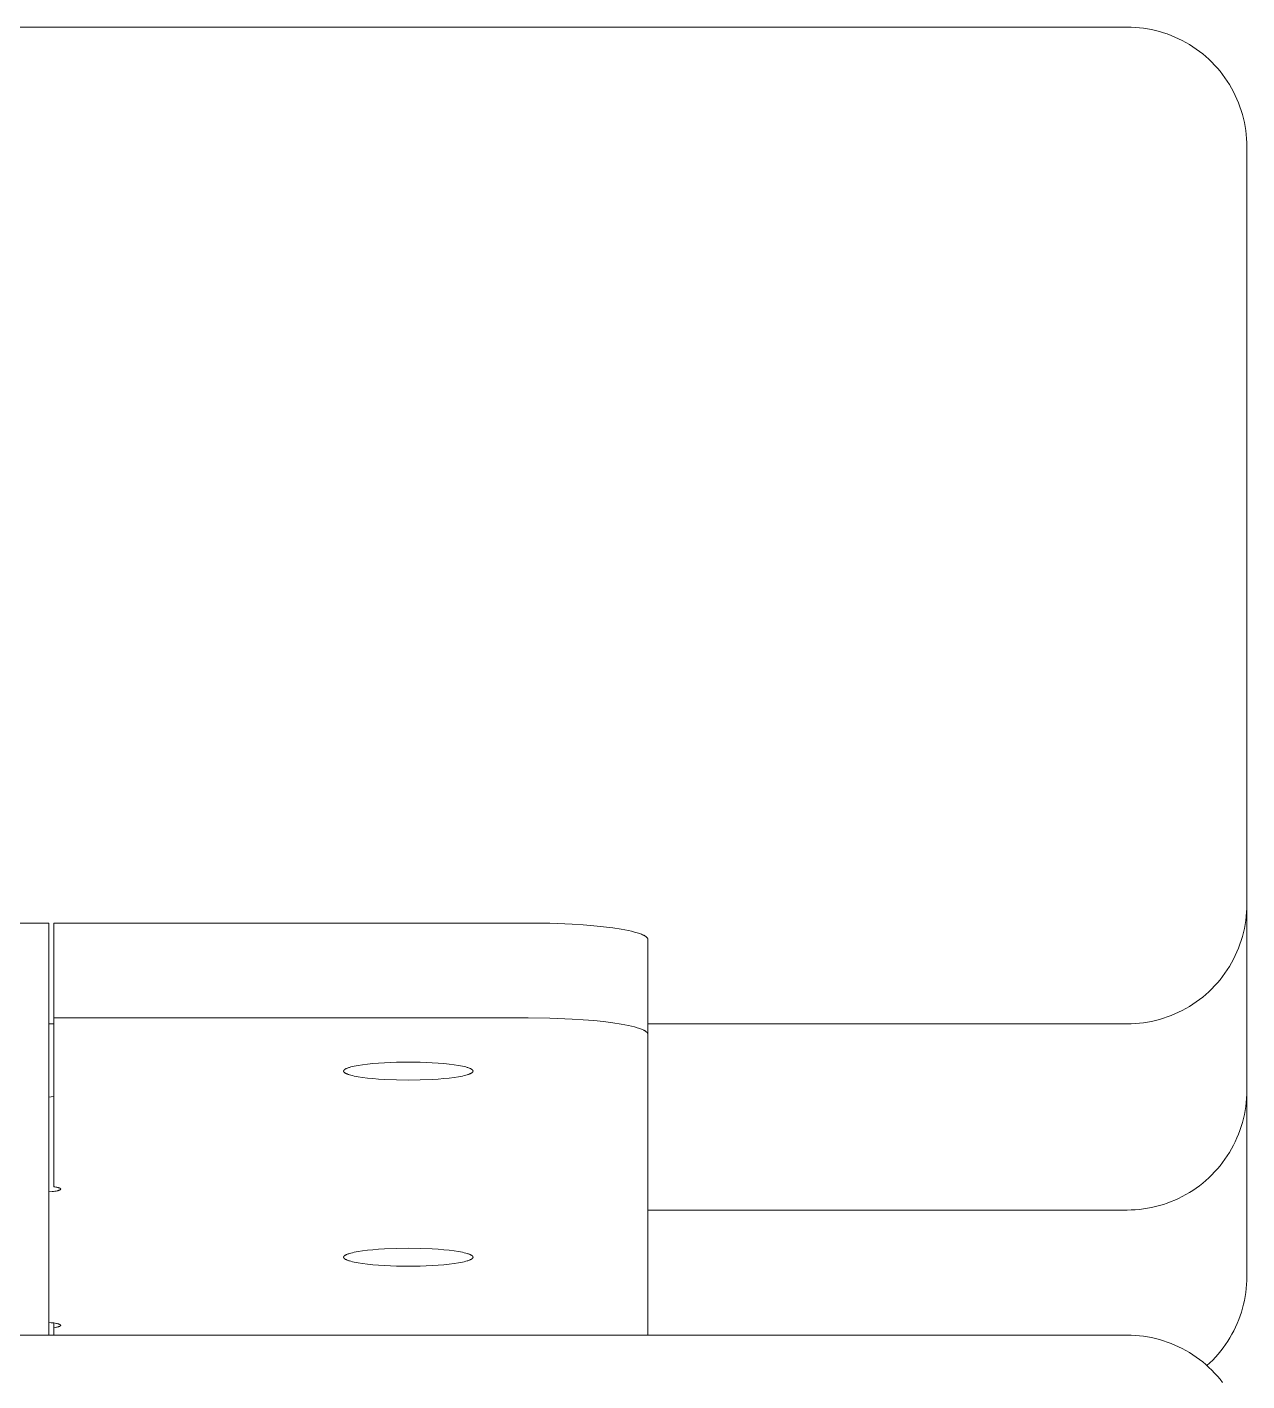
# Model space of a CAD drawing. Header units: millimetres. Extents: x -80 to 4518, y -398 to 2524.
# Drawn here: x 608.4 to 659.4, y 2424.9 to 2481.4 of the extents above; entities that cross this region are included whole.
import ezdxf

# ---------------------------------------------------------------- set-up
doc = ezdxf.new("R2010")
doc.units = ezdxf.units.MM
doc.layers.add('ZANO_R', color=7, linetype='Continuous', lineweight=0)

msp = doc.modelspace()

# ---------------------------------------------------------------- linework, layer by layer
at = {"layer": 'ZANO_R'}
for p, q in [((360.452, 2481.401), (654.361, 2481.401)), ((654.361, 2481.401), (654.532, 2481.399)), ((654.532, 2481.399), (654.702, 2481.39)), ((654.702, 2481.39), (654.872, 2481.375)), ((654.872, 2481.375), (655.042, 2481.355)), ((655.042, 2481.355), (655.211, 2481.329)), ((655.211, 2481.329), (655.378, 2481.297)), ((655.378, 2481.297), (655.545, 2481.259)), ((655.545, 2481.259), (655.71, 2481.216)), ((655.71, 2481.216), (655.874, 2481.167)), ((655.874, 2481.167), (656.035, 2481.113)), ((656.035, 2481.113), (656.195, 2481.053)), ((656.195, 2481.053), (656.353, 2480.987)), ((656.353, 2480.987), (656.508, 2480.917)), ((656.508, 2480.917), (656.661, 2480.841)), ((656.661, 2480.841), (656.812, 2480.76)), ((656.812, 2480.76), (656.959, 2480.674)), ((656.959, 2480.674), (657.103, 2480.582)), ((657.103, 2480.582), (657.244, 2480.486)), ((657.244, 2480.486), (657.382, 2480.385)), ((657.382, 2480.385), (657.516, 2480.28)), ((657.516, 2480.28), (657.647, 2480.17)), ((657.647, 2480.17), (657.774, 2480.056)), ((657.774, 2480.056), (657.897, 2479.937)), ((657.897, 2479.937), (658.015, 2479.814)), ((658.015, 2479.814), (658.13, 2479.687)), ((658.13, 2479.687), (658.24, 2479.557)), ((658.24, 2479.557), (658.345, 2479.423)), ((658.345, 2479.423), (658.446, 2479.285)), ((658.446, 2479.285), (658.542, 2479.144)), ((658.542, 2479.144), (658.633, 2478.999)), ((658.633, 2478.999), (658.719, 2478.852)), ((658.719, 2478.852), (658.8, 2478.702)), ((658.8, 2478.702), (658.876, 2478.549)), ((658.876, 2478.549), (658.947, 2478.393)), ((658.947, 2478.393), (659.012, 2478.236)), ((659.012, 2478.236), (659.072, 2478.076)), ((659.072, 2478.076), (659.127, 2477.914)), ((659.127, 2477.914), (659.176, 2477.75)), ((659.176, 2477.75), (659.219, 2477.585)), ((659.219, 2477.585), (659.256, 2477.419)), ((659.256, 2477.419), (659.288, 2477.251)), ((659.288, 2477.251), (659.314, 2477.082)), ((659.314, 2477.082), (659.335, 2476.913)), ((659.335, 2476.913), (659.349, 2476.743)), ((659.349, 2476.743), (659.358, 2476.572)), ((659.358, 2476.572), (659.361, 2476.401)), ((659.361, 2476.401), (659.361, 2448.672)), ((659.361, 2448.672), (659.361, 2444.788)), ((659.349, 2444.446), (659.335, 2444.276)), ((659.358, 2444.617), (659.349, 2444.446)), ((659.361, 2444.788), (659.358, 2444.617)), ((659.361, 2444.669), (659.361, 2440.903)), ((599.361, 2443.998), (609.361, 2443.998)), ((609.361, 2443.998), (609.361, 2431.124)), ((629.361, 2443.998), (609.561, 2443.998)), ((609.561, 2440.037), (609.561, 2443.998)), ((630.271, 2443.986), (629.361, 2443.998)), ((631.201, 2443.949), (630.271, 2443.986)), ((631.657, 2443.921), (631.201, 2443.949)), ((632.097, 2443.885), (631.657, 2443.921)), ((632.512, 2443.843), (632.097, 2443.885)), ((659.288, 2443.938), (659.256, 2443.77)), ((659.314, 2444.107), (659.288, 2443.938)), ((659.335, 2444.276), (659.314, 2444.107)), ((632.897, 2443.795), (632.512, 2443.843)), ((633.243, 2443.742), (632.897, 2443.795)), ((633.4, 2443.713), (633.243, 2443.742)), ((633.546, 2443.684), (633.4, 2443.713)), ((633.68, 2443.654), (633.546, 2443.684)), ((633.802, 2443.623), (633.68, 2443.654)), ((633.912, 2443.592), (633.802, 2443.623)), ((633.963, 2443.576), (633.912, 2443.592)), ((634.01, 2443.56), (633.963, 2443.576)), ((634.054, 2443.544), (634.01, 2443.56)), ((634.095, 2443.528), (634.054, 2443.544)), ((634.133, 2443.511), (634.095, 2443.528)), ((634.168, 2443.495), (634.133, 2443.511)), ((634.184, 2443.487), (634.168, 2443.495)), ((634.2, 2443.479), (634.184, 2443.487)), ((634.215, 2443.471), (634.2, 2443.479)), ((634.229, 2443.463), (634.215, 2443.471)), ((634.242, 2443.455), (634.229, 2443.463)), ((634.255, 2443.447), (634.242, 2443.455)), ((634.266, 2443.439), (634.255, 2443.447)), ((634.278, 2443.431), (634.266, 2443.439)), ((634.288, 2443.423), (634.278, 2443.431)), ((634.293, 2443.419), (634.288, 2443.423)), ((634.298, 2443.414), (634.293, 2443.419)), ((634.302, 2443.41), (634.298, 2443.414)), ((634.307, 2443.406), (634.302, 2443.41)), ((634.311, 2443.402), (634.307, 2443.406)), ((634.315, 2443.398), (634.311, 2443.402)), ((634.319, 2443.394), (634.315, 2443.398)), ((634.322, 2443.39), (634.319, 2443.394)), ((634.326, 2443.387), (634.322, 2443.39)), ((634.329, 2443.383), (634.326, 2443.387)), ((634.332, 2443.379), (634.329, 2443.383)), ((634.335, 2443.375), (634.332, 2443.379)), ((634.338, 2443.371), (634.335, 2443.375)), ((634.341, 2443.367), (634.338, 2443.371)), ((634.343, 2443.363), (634.341, 2443.367)), ((634.346, 2443.359), (634.343, 2443.363)), ((634.348, 2443.355), (634.346, 2443.359)), ((634.35, 2443.351), (634.348, 2443.355)), ((634.352, 2443.347), (634.35, 2443.351)), ((634.353, 2443.343), (634.352, 2443.347)), ((634.355, 2443.339), (634.353, 2443.343)), ((634.356, 2443.335), (634.355, 2443.339)), ((634.357, 2443.331), (634.356, 2443.335)), ((634.358, 2443.327), (634.357, 2443.331)), ((634.359, 2443.324), (634.358, 2443.327)), ((634.36, 2443.32), (634.359, 2443.324)), ((634.36, 2443.316), (634.36, 2443.32)), ((634.361, 2443.312), (634.36, 2443.316)), ((634.361, 2443.308), (634.361, 2443.312)), ((634.361, 2443.304), (634.361, 2443.308)), ((634.361, 2439.358), (634.361, 2443.304)), ((659.176, 2443.439), (659.127, 2443.275)), ((659.219, 2443.604), (659.176, 2443.439)), ((659.256, 2443.77), (659.219, 2443.604)), ((658.947, 2442.796), (658.876, 2442.64)), ((659.012, 2442.953), (658.947, 2442.796)), ((659.072, 2443.113), (659.012, 2442.953)), ((659.127, 2443.275), (659.072, 2443.113)), ((658.633, 2442.19), (658.542, 2442.045)), ((658.719, 2442.337), (658.633, 2442.19)), ((658.8, 2442.487), (658.719, 2442.337)), ((658.876, 2442.64), (658.8, 2442.487)), ((658.24, 2441.632), (658.13, 2441.502)), ((658.345, 2441.766), (658.24, 2441.632)), ((658.446, 2441.904), (658.345, 2441.766)), ((658.542, 2442.045), (658.446, 2441.904)), ((657.774, 2441.133), (657.647, 2441.019)), ((657.897, 2441.252), (657.774, 2441.133)), ((658.015, 2441.375), (657.897, 2441.252)), ((658.13, 2441.502), (658.015, 2441.375)), ((656.959, 2440.516), (656.812, 2440.429)), ((657.103, 2440.607), (656.959, 2440.516)), ((657.244, 2440.703), (657.103, 2440.607)), ((657.382, 2440.804), (657.244, 2440.703)), ((657.516, 2440.909), (657.382, 2440.804)), ((657.647, 2441.019), (657.516, 2440.909)), ((659.361, 2440.903), (659.361, 2437.018)), ((629.361, 2440.037), (609.561, 2440.037)), ((609.561, 2440.037), (609.561, 2432.991)), ((630.271, 2440.025), (629.361, 2440.037)), ((631.201, 2439.988), (630.271, 2440.025)), ((631.657, 2439.959), (631.201, 2439.988)), ((632.097, 2439.924), (631.657, 2439.959)), ((632.512, 2439.882), (632.097, 2439.924)), ((655.545, 2439.93), (655.378, 2439.892)), ((655.71, 2439.973), (655.545, 2439.93)), ((655.874, 2440.022), (655.71, 2439.973)), ((656.035, 2440.076), (655.874, 2440.022)), ((656.195, 2440.136), (656.035, 2440.076)), ((656.353, 2440.202), (656.195, 2440.136)), ((656.508, 2440.272), (656.353, 2440.202)), ((656.661, 2440.348), (656.508, 2440.272)), ((656.812, 2440.429), (656.661, 2440.348)), ((609.561, 2439.788), (609.361, 2439.788)), ((632.897, 2439.834), (632.512, 2439.882)), ((633.243, 2439.78), (632.897, 2439.834)), ((633.4, 2439.752), (633.243, 2439.78)), ((633.546, 2439.723), (633.4, 2439.752)), ((633.68, 2439.692), (633.546, 2439.723)), ((633.802, 2439.662), (633.68, 2439.692)), ((633.912, 2439.63), (633.802, 2439.662)), ((633.963, 2439.614), (633.912, 2439.63)), ((634.01, 2439.598), (633.963, 2439.614)), ((634.054, 2439.582), (634.01, 2439.598)), ((634.095, 2439.566), (634.054, 2439.582)), ((634.133, 2439.55), (634.095, 2439.566)), ((634.168, 2439.534), (634.133, 2439.55)), ((634.184, 2439.526), (634.168, 2439.534)), ((634.2, 2439.518), (634.184, 2439.526)), ((634.215, 2439.51), (634.2, 2439.518)), ((634.229, 2439.502), (634.215, 2439.51)), ((634.242, 2439.493), (634.229, 2439.502)), ((634.255, 2439.485), (634.242, 2439.493)), ((634.266, 2439.477), (634.255, 2439.485)), ((634.278, 2439.469), (634.266, 2439.477)), ((634.288, 2439.461), (634.278, 2439.469)), ((634.293, 2439.457), (634.288, 2439.461)), ((634.298, 2439.453), (634.293, 2439.457)), ((634.302, 2439.449), (634.298, 2439.453)), ((634.307, 2439.445), (634.302, 2439.449)), ((634.311, 2439.441), (634.307, 2439.445)), ((634.315, 2439.437), (634.311, 2439.441)), ((634.319, 2439.433), (634.315, 2439.437)), ((634.322, 2439.429), (634.319, 2439.433)), ((634.326, 2439.425), (634.322, 2439.429)), ((634.329, 2439.421), (634.326, 2439.425)), ((634.332, 2439.417), (634.329, 2439.421)), ((634.335, 2439.413), (634.332, 2439.417)), ((634.338, 2439.409), (634.335, 2439.413)), ((634.341, 2439.405), (634.338, 2439.409)), ((634.343, 2439.401), (634.341, 2439.405)), ((634.346, 2439.397), (634.343, 2439.401)), ((634.348, 2439.394), (634.346, 2439.397)), ((634.35, 2439.39), (634.348, 2439.394)), ((634.352, 2439.386), (634.35, 2439.39)), ((634.353, 2439.382), (634.352, 2439.386)), ((634.355, 2439.378), (634.353, 2439.382)), ((634.356, 2439.374), (634.355, 2439.378)), ((634.357, 2439.37), (634.356, 2439.374)), ((634.358, 2439.366), (634.357, 2439.37)), ((634.359, 2439.362), (634.358, 2439.366)), ((634.36, 2439.358), (634.359, 2439.362)), ((634.36, 2439.355), (634.36, 2439.358)), ((634.361, 2439.351), (634.36, 2439.355)), ((654.361, 2439.788), (634.361, 2439.788)), ((634.361, 2439.347), (634.361, 2439.351)), ((634.361, 2439.343), (634.361, 2439.347)), ((634.361, 2426.795), (634.361, 2439.343)), ((654.532, 2439.791), (654.361, 2439.788)), ((654.702, 2439.799), (654.532, 2439.791)), ((654.872, 2439.814), (654.702, 2439.799)), ((655.042, 2439.834), (654.872, 2439.814)), ((655.211, 2439.86), (655.042, 2439.834)), ((655.378, 2439.892), (655.211, 2439.86)), ((621.661, 2437.823), (621.662, 2437.825)), ((621.661, 2437.821), (621.661, 2437.823)), ((621.661, 2437.819), (621.661, 2437.821)), ((621.661, 2437.817), (621.661, 2437.819)), ((621.661, 2437.815), (621.661, 2437.817)), ((621.661, 2437.813), (621.661, 2437.815)), ((621.661, 2437.811), (621.661, 2437.813)), ((621.662, 2437.809), (621.661, 2437.811)), ((621.662, 2437.827), (621.663, 2437.829)), ((621.662, 2437.825), (621.662, 2437.827)), ((621.662, 2437.807), (621.662, 2437.809)), ((621.663, 2437.804), (621.662, 2437.807)), ((621.663, 2437.832), (621.664, 2437.834)), ((621.663, 2437.829), (621.663, 2437.832)), ((621.663, 2437.802), (621.663, 2437.804)), ((621.664, 2437.8), (621.663, 2437.802)), ((621.664, 2437.836), (621.665, 2437.838)), ((621.664, 2437.834), (621.664, 2437.836)), ((621.664, 2437.798), (621.664, 2437.8)), ((621.665, 2437.796), (621.664, 2437.798)), ((621.665, 2437.838), (621.666, 2437.84)), ((621.666, 2437.794), (621.665, 2437.796)), ((621.666, 2437.84), (621.667, 2437.842)), ((621.667, 2437.792), (621.666, 2437.794)), ((621.667, 2437.842), (621.668, 2437.844)), ((621.668, 2437.79), (621.667, 2437.792)), ((621.668, 2437.844), (621.669, 2437.846)), ((621.669, 2437.788), (621.668, 2437.79)), ((621.669, 2437.846), (621.671, 2437.848)), ((621.671, 2437.785), (621.669, 2437.788)), ((621.671, 2437.848), (621.672, 2437.851)), ((621.672, 2437.783), (621.671, 2437.785)), ((621.672, 2437.851), (621.673, 2437.853)), ((621.673, 2437.781), (621.672, 2437.783)), ((621.673, 2437.853), (621.675, 2437.855)), ((621.675, 2437.779), (621.673, 2437.781)), ((621.675, 2437.855), (621.676, 2437.857)), ((621.676, 2437.777), (621.675, 2437.779)), ((621.676, 2437.857), (621.678, 2437.859)), ((621.678, 2437.775), (621.676, 2437.777)), ((621.678, 2437.859), (621.68, 2437.861)), ((621.68, 2437.773), (621.678, 2437.775)), ((621.68, 2437.861), (621.682, 2437.863)), ((621.682, 2437.77), (621.68, 2437.773)), ((621.682, 2437.863), (621.684, 2437.866)), ((621.684, 2437.768), (621.682, 2437.77)), ((621.684, 2437.866), (621.686, 2437.868)), ((621.686, 2437.766), (621.684, 2437.768)), ((621.686, 2437.868), (621.688, 2437.87)), ((621.688, 2437.764), (621.686, 2437.766)), ((621.688, 2437.87), (621.69, 2437.872)), ((621.69, 2437.762), (621.688, 2437.764)), ((621.69, 2437.872), (621.693, 2437.874)), ((621.693, 2437.76), (621.69, 2437.762)), ((621.693, 2437.874), (621.695, 2437.876)), ((621.695, 2437.757), (621.693, 2437.76)), ((621.695, 2437.876), (621.698, 2437.879)), ((621.698, 2437.755), (621.695, 2437.757)), ((621.698, 2437.879), (621.7, 2437.881)), ((621.7, 2437.753), (621.698, 2437.755)), ((621.7, 2437.881), (621.706, 2437.885)), ((621.706, 2437.749), (621.7, 2437.753)), ((621.706, 2437.885), (621.712, 2437.889)), ((621.712, 2437.744), (621.706, 2437.749)), ((621.712, 2437.889), (621.718, 2437.894)), ((621.718, 2437.74), (621.712, 2437.744)), ((621.718, 2437.894), (621.725, 2437.898)), ((621.725, 2437.736), (621.718, 2437.74)), ((621.725, 2437.898), (621.732, 2437.903)), ((621.732, 2437.731), (621.725, 2437.736)), ((621.732, 2437.903), (621.74, 2437.907)), ((621.74, 2437.727), (621.732, 2437.731)), ((621.74, 2437.907), (621.748, 2437.911)), ((621.748, 2437.723), (621.74, 2437.727)), ((621.748, 2437.911), (621.756, 2437.916)), ((621.756, 2437.718), (621.748, 2437.723)), ((621.756, 2437.916), (621.765, 2437.92)), ((621.765, 2437.714), (621.756, 2437.718)), ((621.765, 2437.92), (621.784, 2437.929)), ((621.784, 2437.705), (621.765, 2437.714)), ((621.784, 2437.929), (621.805, 2437.937)), ((621.805, 2437.696), (621.784, 2437.705)), ((621.805, 2437.937), (621.827, 2437.946)), ((621.827, 2437.688), (621.805, 2437.696)), ((621.827, 2437.946), (621.851, 2437.955)), ((621.851, 2437.679), (621.827, 2437.688)), ((621.851, 2437.955), (621.876, 2437.963)), ((621.876, 2437.67), (621.851, 2437.679)), ((621.876, 2437.963), (621.903, 2437.972)), ((621.903, 2437.662), (621.876, 2437.67)), ((621.903, 2437.972), (621.963, 2437.989)), ((621.963, 2437.645), (621.903, 2437.662)), ((621.963, 2437.989), (622.029, 2438.006)), ((622.029, 2438.006), (622.101, 2438.022)), ((622.101, 2438.022), (622.18, 2438.038)), ((622.18, 2438.038), (622.265, 2438.053)), ((622.265, 2438.053), (622.452, 2438.082)), ((622.452, 2438.082), (622.659, 2438.108)), ((622.659, 2438.108), (622.884, 2438.13)), ((622.884, 2438.13), (623.121, 2438.15)), ((623.121, 2438.15), (623.367, 2438.165)), ((623.367, 2438.165), (623.87, 2438.185)), ((623.87, 2438.185), (624.361, 2438.192)), ((624.361, 2438.192), (624.852, 2438.185)), ((624.852, 2438.185), (625.355, 2438.165)), ((625.355, 2438.165), (625.601, 2438.15)), ((625.601, 2438.15), (625.838, 2438.13)), ((625.838, 2438.13), (626.063, 2438.108)), ((626.063, 2438.108), (626.27, 2438.082)), ((626.27, 2438.082), (626.457, 2438.053)), ((626.457, 2438.053), (626.542, 2438.038)), ((626.542, 2438.038), (626.621, 2438.022)), ((626.621, 2438.022), (626.693, 2438.006)), ((626.693, 2438.006), (626.759, 2437.989)), ((626.759, 2437.989), (626.819, 2437.972)), ((626.819, 2437.662), (626.759, 2437.645)), ((626.819, 2437.972), (626.846, 2437.963)), ((626.846, 2437.67), (626.819, 2437.662)), ((626.846, 2437.963), (626.871, 2437.955)), ((626.871, 2437.679), (626.846, 2437.67)), ((626.871, 2437.955), (626.895, 2437.946)), ((626.895, 2437.688), (626.871, 2437.679)), ((626.895, 2437.946), (626.917, 2437.937)), ((626.917, 2437.696), (626.895, 2437.688)), ((626.917, 2437.937), (626.938, 2437.929)), ((626.938, 2437.705), (626.917, 2437.696)), ((626.938, 2437.929), (626.957, 2437.92)), ((626.957, 2437.714), (626.938, 2437.705)), ((626.957, 2437.92), (626.966, 2437.916)), ((626.966, 2437.718), (626.957, 2437.714)), ((626.966, 2437.916), (626.974, 2437.911)), ((626.974, 2437.723), (626.966, 2437.718)), ((626.974, 2437.911), (626.982, 2437.907)), ((626.982, 2437.727), (626.974, 2437.723)), ((626.982, 2437.907), (626.99, 2437.903)), ((626.99, 2437.731), (626.982, 2437.727)), ((626.99, 2437.903), (626.997, 2437.898)), ((626.997, 2437.736), (626.99, 2437.731)), ((626.997, 2437.898), (627.004, 2437.894)), ((627.004, 2437.74), (626.997, 2437.736)), ((627.004, 2437.894), (627.01, 2437.889)), ((627.01, 2437.744), (627.004, 2437.74)), ((627.01, 2437.889), (627.016, 2437.885)), ((627.016, 2437.749), (627.01, 2437.744)), ((627.016, 2437.885), (627.022, 2437.881)), ((627.022, 2437.753), (627.016, 2437.749)), ((627.022, 2437.881), (627.024, 2437.879)), ((627.024, 2437.755), (627.022, 2437.753)), ((627.024, 2437.879), (627.027, 2437.876)), ((627.027, 2437.757), (627.024, 2437.755)), ((627.027, 2437.876), (627.029, 2437.874)), ((627.029, 2437.76), (627.027, 2437.757)), ((627.029, 2437.874), (627.032, 2437.872)), ((627.032, 2437.762), (627.029, 2437.76)), ((627.032, 2437.872), (627.034, 2437.87)), ((627.034, 2437.764), (627.032, 2437.762)), ((627.034, 2437.87), (627.036, 2437.868)), ((627.036, 2437.766), (627.034, 2437.764)), ((627.036, 2437.868), (627.038, 2437.866)), ((627.038, 2437.768), (627.036, 2437.766)), ((627.038, 2437.866), (627.04, 2437.863)), ((627.04, 2437.77), (627.038, 2437.768)), ((627.04, 2437.863), (627.042, 2437.861)), ((627.042, 2437.773), (627.04, 2437.77)), ((627.042, 2437.861), (627.044, 2437.859)), ((627.044, 2437.775), (627.042, 2437.773)), ((627.044, 2437.859), (627.046, 2437.857)), ((627.046, 2437.777), (627.044, 2437.775)), ((627.046, 2437.857), (627.047, 2437.855)), ((627.047, 2437.779), (627.046, 2437.777)), ((627.047, 2437.855), (627.049, 2437.853)), ((627.049, 2437.781), (627.047, 2437.779)), ((627.049, 2437.853), (627.05, 2437.851)), ((627.05, 2437.783), (627.049, 2437.781)), ((627.05, 2437.851), (627.051, 2437.848)), ((627.051, 2437.785), (627.05, 2437.783)), ((627.051, 2437.848), (627.053, 2437.846)), ((627.053, 2437.788), (627.051, 2437.785)), ((627.053, 2437.846), (627.054, 2437.844)), ((627.054, 2437.79), (627.053, 2437.788)), ((627.054, 2437.844), (627.055, 2437.842)), ((627.055, 2437.792), (627.054, 2437.79)), ((627.055, 2437.842), (627.056, 2437.84)), ((627.056, 2437.794), (627.055, 2437.792)), ((627.056, 2437.84), (627.057, 2437.838)), ((627.057, 2437.796), (627.056, 2437.794)), ((627.057, 2437.838), (627.058, 2437.836)), ((627.058, 2437.798), (627.057, 2437.796)), ((627.058, 2437.836), (627.058, 2437.834)), ((627.058, 2437.834), (627.059, 2437.832)), ((627.059, 2437.802), (627.058, 2437.8)), ((627.058, 2437.8), (627.058, 2437.798)), ((627.059, 2437.832), (627.059, 2437.829)), ((627.059, 2437.829), (627.06, 2437.827)), ((627.06, 2437.807), (627.059, 2437.804)), ((627.059, 2437.804), (627.059, 2437.802)), ((627.06, 2437.827), (627.06, 2437.825)), ((627.06, 2437.825), (627.061, 2437.823)), ((627.061, 2437.811), (627.06, 2437.809)), ((627.06, 2437.809), (627.06, 2437.807)), ((627.061, 2437.823), (627.061, 2437.821)), ((627.061, 2437.821), (627.061, 2437.819)), ((627.061, 2437.819), (627.061, 2437.817)), ((627.061, 2437.817), (627.061, 2437.815)), ((627.061, 2437.815), (627.061, 2437.813)), ((627.061, 2437.813), (627.061, 2437.811)), ((622.029, 2437.628), (621.963, 2437.645)), ((622.101, 2437.612), (622.029, 2437.628)), ((622.18, 2437.596), (622.101, 2437.612)), ((622.265, 2437.581), (622.18, 2437.596)), ((622.452, 2437.552), (622.265, 2437.581)), ((622.659, 2437.526), (622.452, 2437.552)), ((622.884, 2437.503), (622.659, 2437.526)), ((623.121, 2437.484), (622.884, 2437.503)), ((623.367, 2437.469), (623.121, 2437.484)), ((623.87, 2437.449), (623.367, 2437.469)), ((624.361, 2437.442), (623.87, 2437.449)), ((624.852, 2437.449), (624.361, 2437.442)), ((625.355, 2437.469), (624.852, 2437.449)), ((625.601, 2437.484), (625.355, 2437.469)), ((625.838, 2437.503), (625.601, 2437.484)), ((626.063, 2437.526), (625.838, 2437.503)), ((626.27, 2437.552), (626.063, 2437.526)), ((626.457, 2437.581), (626.27, 2437.552)), ((626.542, 2437.596), (626.457, 2437.581)), ((626.621, 2437.612), (626.542, 2437.596)), ((626.693, 2437.628), (626.621, 2437.612)), ((626.759, 2437.645), (626.693, 2437.628)), ((609.461, 2436.744), (609.361, 2436.735)), ((609.561, 2436.756), (609.461, 2436.744)), ((659.349, 2436.677), (659.335, 2436.507)), ((659.358, 2436.848), (659.349, 2436.677)), ((659.361, 2437.018), (659.358, 2436.848)), ((659.361, 2436.899), (659.361, 2433.134)), ((659.256, 2436.001), (659.219, 2435.835)), ((659.288, 2436.169), (659.256, 2436.001)), ((659.314, 2436.338), (659.288, 2436.169)), ((659.335, 2436.507), (659.314, 2436.338)), ((659.127, 2435.506), (659.072, 2435.344)), ((659.176, 2435.669), (659.127, 2435.506)), ((659.219, 2435.835), (659.176, 2435.669)), ((658.876, 2434.871), (658.8, 2434.718)), ((658.947, 2435.026), (658.876, 2434.871)), ((659.012, 2435.184), (658.947, 2435.026)), ((659.072, 2435.344), (659.012, 2435.184)), ((658.542, 2434.276), (658.446, 2434.135)), ((658.633, 2434.421), (658.542, 2434.276)), ((658.719, 2434.568), (658.633, 2434.421)), ((658.8, 2434.718), (658.719, 2434.568)), ((658.13, 2433.732), (658.015, 2433.606)), ((658.24, 2433.863), (658.13, 2433.732)), ((658.345, 2433.997), (658.24, 2433.863)), ((658.446, 2434.135), (658.345, 2433.997)), ((657.516, 2433.14), (657.382, 2433.034)), ((657.647, 2433.25), (657.516, 2433.14)), ((657.774, 2433.364), (657.647, 2433.25)), ((657.897, 2433.483), (657.774, 2433.364)), ((658.015, 2433.606), (657.897, 2433.483)), ((659.361, 2433.134), (659.361, 2429.249)), ((609.496, 2432.787), (609.361, 2432.773)), ((609.557, 2432.794), (609.496, 2432.787)), ((609.613, 2432.803), (609.557, 2432.794)), ((609.561, 2432.991), (609.609, 2432.984)), ((609.609, 2432.984), (609.654, 2432.976)), ((609.663, 2432.811), (609.613, 2432.803)), ((609.654, 2432.976), (609.695, 2432.968)), ((609.707, 2432.821), (609.663, 2432.811)), ((609.695, 2432.968), (609.714, 2432.963)), ((609.727, 2432.825), (609.707, 2432.821)), ((609.714, 2432.963), (609.733, 2432.959)), ((609.746, 2432.83), (609.727, 2432.825)), ((609.733, 2432.959), (609.75, 2432.954)), ((609.762, 2432.835), (609.746, 2432.83)), ((609.75, 2432.954), (609.766, 2432.95)), ((609.778, 2432.84), (609.762, 2432.835)), ((609.766, 2432.95), (609.781, 2432.945)), ((609.791, 2432.844), (609.778, 2432.84)), ((609.781, 2432.945), (609.787, 2432.943)), ((609.787, 2432.943), (609.794, 2432.94)), ((609.797, 2432.847), (609.791, 2432.844)), ((609.794, 2432.94), (609.8, 2432.938)), ((609.802, 2432.849), (609.797, 2432.847)), ((609.8, 2432.938), (609.806, 2432.935)), ((609.808, 2432.851), (609.802, 2432.849)), ((609.806, 2432.935), (609.812, 2432.933)), ((609.813, 2432.854), (609.808, 2432.851)), ((609.812, 2432.933), (609.817, 2432.93)), ((609.818, 2432.856), (609.813, 2432.854)), ((609.817, 2432.93), (609.822, 2432.928)), ((609.823, 2432.858), (609.818, 2432.856)), ((609.822, 2432.928), (609.827, 2432.925)), ((609.827, 2432.861), (609.823, 2432.858)), ((609.827, 2432.925), (609.829, 2432.924)), ((609.829, 2432.862), (609.827, 2432.861)), ((609.829, 2432.924), (609.831, 2432.922)), ((609.831, 2432.863), (609.829, 2432.862)), ((609.831, 2432.922), (609.833, 2432.921)), ((609.833, 2432.864), (609.831, 2432.863)), ((609.833, 2432.921), (609.835, 2432.92)), ((609.835, 2432.866), (609.833, 2432.864)), ((609.835, 2432.92), (609.836, 2432.919)), ((609.836, 2432.867), (609.835, 2432.866)), ((609.836, 2432.919), (609.838, 2432.917)), ((609.838, 2432.868), (609.836, 2432.867)), ((609.838, 2432.917), (609.84, 2432.916)), ((609.84, 2432.869), (609.838, 2432.868)), ((609.84, 2432.916), (609.841, 2432.915)), ((609.841, 2432.871), (609.84, 2432.869)), ((609.841, 2432.915), (609.843, 2432.913)), ((609.843, 2432.872), (609.841, 2432.871)), ((609.843, 2432.913), (609.844, 2432.912)), ((609.844, 2432.873), (609.843, 2432.872)), ((609.844, 2432.912), (609.845, 2432.911)), ((609.845, 2432.875), (609.844, 2432.873)), ((609.845, 2432.911), (609.845, 2432.911)), ((609.845, 2432.911), (609.846, 2432.91)), ((609.846, 2432.875), (609.845, 2432.875)), ((609.846, 2432.91), (609.847, 2432.91)), ((609.847, 2432.876), (609.846, 2432.876)), ((609.846, 2432.876), (609.846, 2432.875)), ((609.847, 2432.91), (609.847, 2432.909)), ((609.847, 2432.909), (609.848, 2432.908)), ((609.848, 2432.878), (609.847, 2432.877)), ((609.847, 2432.877), (609.847, 2432.876)), ((609.848, 2432.908), (609.848, 2432.908)), ((609.848, 2432.908), (609.849, 2432.907)), ((609.849, 2432.879), (609.848, 2432.878)), ((609.848, 2432.878), (609.848, 2432.878)), ((609.849, 2432.907), (609.849, 2432.906)), ((609.849, 2432.906), (609.85, 2432.906)), ((609.85, 2432.88), (609.849, 2432.88)), ((609.849, 2432.88), (609.849, 2432.879)), ((609.85, 2432.906), (609.85, 2432.905)), ((609.85, 2432.905), (609.85, 2432.904)), ((609.85, 2432.904), (609.851, 2432.904)), ((609.851, 2432.882), (609.85, 2432.881)), ((609.85, 2432.881), (609.85, 2432.88)), ((609.851, 2432.904), (609.851, 2432.903)), ((609.851, 2432.903), (609.852, 2432.902)), ((609.852, 2432.883), (609.851, 2432.883)), ((609.851, 2432.883), (609.851, 2432.882)), ((609.851, 2432.882), (609.851, 2432.882)), ((609.852, 2432.902), (609.852, 2432.902)), ((609.852, 2432.902), (609.852, 2432.901)), ((609.852, 2432.901), (609.852, 2432.9)), ((609.852, 2432.9), (609.853, 2432.9)), ((609.853, 2432.886), (609.852, 2432.885)), ((609.852, 2432.885), (609.852, 2432.885)), ((609.852, 2432.885), (609.852, 2432.884)), ((609.852, 2432.884), (609.852, 2432.883)), ((609.853, 2432.9), (609.853, 2432.899)), ((609.853, 2432.899), (609.853, 2432.898)), ((609.853, 2432.898), (609.853, 2432.898)), ((609.853, 2432.898), (609.853, 2432.897)), ((609.853, 2432.897), (609.854, 2432.896)), ((609.854, 2432.889), (609.853, 2432.889)), ((609.853, 2432.889), (609.853, 2432.888)), ((609.853, 2432.888), (609.853, 2432.887)), ((609.853, 2432.887), (609.853, 2432.887)), ((609.853, 2432.887), (609.853, 2432.886)), ((609.854, 2432.896), (609.854, 2432.896)), ((609.854, 2432.896), (609.854, 2432.895)), ((609.854, 2432.895), (609.854, 2432.894)), ((609.854, 2432.894), (609.854, 2432.894)), ((609.854, 2432.894), (609.854, 2432.893)), ((609.854, 2432.893), (609.854, 2432.893)), ((609.854, 2432.893), (609.854, 2432.892)), ((609.854, 2432.892), (609.854, 2432.891)), ((609.854, 2432.891), (609.854, 2432.891)), ((609.854, 2432.891), (609.854, 2432.89)), ((609.854, 2432.89), (609.854, 2432.889)), ((656.661, 2432.579), (656.508, 2432.503)), ((656.812, 2432.66), (656.661, 2432.579)), ((656.959, 2432.746), (656.812, 2432.66)), ((657.103, 2432.838), (656.959, 2432.746)), ((657.244, 2432.934), (657.103, 2432.838)), ((657.382, 2433.034), (657.244, 2432.934)), ((654.361, 2432.018), (634.361, 2432.018)), ((654.532, 2432.021), (654.361, 2432.018)), ((654.702, 2432.03), (654.532, 2432.021)), ((654.872, 2432.045), (654.702, 2432.03)), ((655.042, 2432.065), (654.872, 2432.045)), ((655.211, 2432.091), (655.042, 2432.065)), ((655.378, 2432.123), (655.211, 2432.091)), ((655.545, 2432.161), (655.378, 2432.123)), ((655.71, 2432.204), (655.545, 2432.161)), ((655.874, 2432.253), (655.71, 2432.204)), ((656.035, 2432.307), (655.874, 2432.253)), ((656.195, 2432.367), (656.035, 2432.307)), ((656.353, 2432.432), (656.195, 2432.367)), ((656.508, 2432.503), (656.353, 2432.432)), ((609.361, 2431.124), (609.361, 2427.737)), ((622.265, 2430.284), (622.452, 2430.313)), ((622.452, 2430.313), (622.659, 2430.339)), ((622.659, 2430.339), (622.884, 2430.361)), ((622.884, 2430.361), (623.121, 2430.381)), ((623.121, 2430.381), (623.367, 2430.396)), ((623.367, 2430.396), (623.87, 2430.416)), ((623.87, 2430.416), (624.361, 2430.422)), ((624.361, 2430.422), (624.852, 2430.416)), ((624.852, 2430.416), (625.355, 2430.396)), ((625.355, 2430.396), (625.601, 2430.381)), ((625.601, 2430.381), (625.838, 2430.361)), ((625.838, 2430.361), (626.063, 2430.339)), ((626.063, 2430.339), (626.27, 2430.313)), ((626.27, 2430.313), (626.457, 2430.284)), ((621.661, 2430.054), (621.662, 2430.056)), ((621.661, 2430.052), (621.661, 2430.054)), ((621.661, 2430.05), (621.661, 2430.052)), ((621.661, 2430.048), (621.661, 2430.05)), ((621.661, 2430.046), (621.661, 2430.048)), ((621.661, 2430.044), (621.661, 2430.046)), ((621.661, 2430.042), (621.661, 2430.044)), ((621.662, 2430.039), (621.661, 2430.042)), ((621.662, 2430.058), (621.663, 2430.06)), ((621.662, 2430.056), (621.662, 2430.058)), ((621.662, 2430.037), (621.662, 2430.039)), ((621.663, 2430.035), (621.662, 2430.037)), ((621.663, 2430.062), (621.664, 2430.064)), ((621.663, 2430.06), (621.663, 2430.062)), ((621.663, 2430.033), (621.663, 2430.035)), ((621.664, 2430.031), (621.663, 2430.033)), ((621.664, 2430.067), (621.665, 2430.069)), ((621.664, 2430.064), (621.664, 2430.067)), ((621.664, 2430.029), (621.664, 2430.031)), ((621.665, 2430.027), (621.664, 2430.029)), ((621.665, 2430.069), (621.666, 2430.071)), ((621.666, 2430.025), (621.665, 2430.027)), ((621.666, 2430.071), (621.667, 2430.073)), ((621.667, 2430.023), (621.666, 2430.025)), ((621.667, 2430.073), (621.668, 2430.075)), ((621.668, 2430.021), (621.667, 2430.023)), ((621.668, 2430.075), (621.669, 2430.077)), ((621.669, 2430.018), (621.668, 2430.021)), ((621.669, 2430.077), (621.671, 2430.079)), ((621.671, 2430.016), (621.669, 2430.018)), ((621.671, 2430.079), (621.672, 2430.081)), ((621.672, 2430.014), (621.671, 2430.016)), ((621.672, 2430.081), (621.673, 2430.084)), ((621.673, 2430.012), (621.672, 2430.014)), ((621.673, 2430.084), (621.675, 2430.086)), ((621.675, 2430.01), (621.673, 2430.012)), ((621.675, 2430.086), (621.676, 2430.088)), ((621.676, 2430.008), (621.675, 2430.01)), ((621.676, 2430.088), (621.678, 2430.09)), ((621.678, 2430.006), (621.676, 2430.008)), ((621.678, 2430.09), (621.68, 2430.092)), ((621.68, 2430.003), (621.678, 2430.006)), ((621.68, 2430.092), (621.682, 2430.094)), ((621.682, 2430.001), (621.68, 2430.003)), ((621.682, 2430.094), (621.684, 2430.096)), ((621.684, 2429.999), (621.682, 2430.001)), ((621.684, 2430.096), (621.686, 2430.099)), ((621.686, 2429.997), (621.684, 2429.999)), ((621.686, 2430.099), (621.688, 2430.101)), ((621.688, 2429.995), (621.686, 2429.997)), ((621.688, 2430.101), (621.69, 2430.103)), ((621.69, 2429.993), (621.688, 2429.995)), ((621.69, 2430.103), (621.693, 2430.105)), ((621.693, 2429.99), (621.69, 2429.993)), ((621.693, 2430.105), (621.695, 2430.107)), ((621.695, 2429.988), (621.693, 2429.99)), ((621.695, 2430.107), (621.698, 2430.109)), ((621.698, 2429.986), (621.695, 2429.988)), ((621.698, 2430.109), (621.7, 2430.112)), ((621.7, 2429.984), (621.698, 2429.986)), ((621.7, 2430.112), (621.706, 2430.116)), ((621.706, 2429.98), (621.7, 2429.984)), ((621.706, 2430.116), (621.712, 2430.12)), ((621.712, 2429.975), (621.706, 2429.98)), ((621.712, 2430.12), (621.718, 2430.125)), ((621.718, 2429.971), (621.712, 2429.975)), ((621.718, 2430.125), (621.725, 2430.129)), ((621.725, 2429.967), (621.718, 2429.971)), ((621.725, 2430.129), (621.732, 2430.133)), ((621.732, 2429.962), (621.725, 2429.967)), ((621.732, 2430.133), (621.74, 2430.138)), ((621.74, 2429.958), (621.732, 2429.962)), ((621.74, 2430.138), (621.748, 2430.142)), ((621.748, 2429.953), (621.74, 2429.958)), ((621.748, 2430.142), (621.756, 2430.146)), ((621.756, 2429.949), (621.748, 2429.953)), ((621.756, 2430.146), (621.765, 2430.151)), ((621.765, 2429.945), (621.756, 2429.949)), ((621.765, 2430.151), (621.784, 2430.16)), ((621.784, 2429.936), (621.765, 2429.945)), ((621.784, 2430.16), (621.805, 2430.168)), ((621.805, 2429.927), (621.784, 2429.936)), ((621.805, 2430.168), (621.827, 2430.177)), ((621.827, 2429.919), (621.805, 2429.927)), ((621.827, 2430.177), (621.851, 2430.186)), ((621.851, 2429.91), (621.827, 2429.919)), ((621.851, 2430.186), (621.876, 2430.194)), ((621.876, 2429.901), (621.851, 2429.91)), ((621.876, 2430.194), (621.903, 2430.203)), ((621.903, 2429.893), (621.876, 2429.901)), ((621.903, 2430.203), (621.963, 2430.22)), ((621.963, 2429.876), (621.903, 2429.893)), ((621.963, 2430.22), (622.029, 2430.236)), ((622.029, 2429.859), (621.963, 2429.876)), ((622.029, 2430.236), (622.101, 2430.253)), ((622.101, 2429.843), (622.029, 2429.859)), ((622.101, 2430.253), (622.18, 2430.269)), ((622.18, 2429.827), (622.101, 2429.843)), ((622.18, 2430.269), (622.265, 2430.284)), ((622.265, 2429.812), (622.18, 2429.827)), ((622.452, 2429.783), (622.265, 2429.812)), ((622.659, 2429.757), (622.452, 2429.783)), ((622.884, 2429.734), (622.659, 2429.757)), ((623.121, 2429.715), (622.884, 2429.734)), ((625.838, 2429.734), (625.601, 2429.715)), ((626.063, 2429.757), (625.838, 2429.734)), ((626.27, 2429.783), (626.063, 2429.757)), ((626.457, 2429.812), (626.27, 2429.783)), ((626.457, 2430.284), (626.542, 2430.269)), ((626.542, 2429.827), (626.457, 2429.812)), ((626.542, 2430.269), (626.621, 2430.253)), ((626.621, 2429.843), (626.542, 2429.827)), ((626.621, 2430.253), (626.693, 2430.236)), ((626.693, 2429.859), (626.621, 2429.843)), ((626.693, 2430.236), (626.759, 2430.22)), ((626.759, 2429.876), (626.693, 2429.859)), ((626.759, 2430.22), (626.819, 2430.203)), ((626.819, 2429.893), (626.759, 2429.876)), ((626.819, 2430.203), (626.846, 2430.194)), ((626.846, 2429.901), (626.819, 2429.893)), ((626.846, 2430.194), (626.871, 2430.186)), ((626.871, 2429.91), (626.846, 2429.901)), ((626.871, 2430.186), (626.895, 2430.177)), ((626.895, 2429.919), (626.871, 2429.91)), ((626.895, 2430.177), (626.917, 2430.168)), ((626.917, 2429.927), (626.895, 2429.919)), ((626.917, 2430.168), (626.938, 2430.16)), ((626.938, 2429.936), (626.917, 2429.927)), ((626.938, 2430.16), (626.957, 2430.151)), ((626.957, 2429.945), (626.938, 2429.936)), ((626.957, 2430.151), (626.966, 2430.146)), ((626.966, 2429.949), (626.957, 2429.945)), ((626.966, 2430.146), (626.974, 2430.142)), ((626.974, 2429.953), (626.966, 2429.949)), ((626.974, 2430.142), (626.982, 2430.138)), ((626.982, 2429.958), (626.974, 2429.953)), ((626.982, 2430.138), (626.99, 2430.133)), ((626.99, 2429.962), (626.982, 2429.958)), ((626.99, 2430.133), (626.997, 2430.129)), ((626.997, 2429.967), (626.99, 2429.962)), ((626.997, 2430.129), (627.004, 2430.125)), ((627.004, 2429.971), (626.997, 2429.967)), ((627.004, 2430.125), (627.01, 2430.12)), ((627.01, 2429.975), (627.004, 2429.971)), ((627.01, 2430.12), (627.016, 2430.116)), ((627.016, 2429.98), (627.01, 2429.975)), ((627.016, 2430.116), (627.022, 2430.112)), ((627.022, 2429.984), (627.016, 2429.98)), ((627.022, 2430.112), (627.024, 2430.109)), ((627.024, 2429.986), (627.022, 2429.984)), ((627.024, 2430.109), (627.027, 2430.107)), ((627.027, 2429.988), (627.024, 2429.986)), ((627.027, 2430.107), (627.029, 2430.105)), ((627.029, 2429.99), (627.027, 2429.988)), ((627.029, 2430.105), (627.032, 2430.103)), ((627.032, 2429.993), (627.029, 2429.99)), ((627.032, 2430.103), (627.034, 2430.101)), ((627.034, 2429.995), (627.032, 2429.993)), ((627.034, 2430.101), (627.036, 2430.099)), ((627.036, 2429.997), (627.034, 2429.995)), ((627.036, 2430.099), (627.038, 2430.096)), ((627.038, 2429.999), (627.036, 2429.997)), ((627.038, 2430.096), (627.04, 2430.094)), ((627.04, 2430.001), (627.038, 2429.999)), ((627.04, 2430.094), (627.042, 2430.092)), ((627.042, 2430.003), (627.04, 2430.001)), ((627.042, 2430.092), (627.044, 2430.09)), ((627.044, 2430.006), (627.042, 2430.003)), ((627.044, 2430.09), (627.046, 2430.088)), ((627.046, 2430.008), (627.044, 2430.006)), ((627.046, 2430.088), (627.047, 2430.086)), ((627.047, 2430.01), (627.046, 2430.008)), ((627.047, 2430.086), (627.049, 2430.084)), ((627.049, 2430.012), (627.047, 2430.01)), ((627.049, 2430.084), (627.05, 2430.081)), ((627.05, 2430.014), (627.049, 2430.012)), ((627.05, 2430.081), (627.051, 2430.079)), ((627.051, 2430.016), (627.05, 2430.014)), ((627.051, 2430.079), (627.053, 2430.077)), ((627.053, 2430.018), (627.051, 2430.016)), ((627.053, 2430.077), (627.054, 2430.075)), ((627.054, 2430.021), (627.053, 2430.018)), ((627.054, 2430.075), (627.055, 2430.073)), ((627.055, 2430.023), (627.054, 2430.021)), ((627.055, 2430.073), (627.056, 2430.071)), ((627.056, 2430.025), (627.055, 2430.023)), ((627.056, 2430.071), (627.057, 2430.069)), ((627.057, 2430.027), (627.056, 2430.025)), ((627.057, 2430.069), (627.058, 2430.067)), ((627.058, 2430.029), (627.057, 2430.027)), ((627.058, 2430.067), (627.058, 2430.064)), ((627.058, 2430.064), (627.059, 2430.062)), ((627.059, 2430.033), (627.058, 2430.031)), ((627.058, 2430.031), (627.058, 2430.029)), ((627.059, 2430.062), (627.059, 2430.06)), ((627.059, 2430.06), (627.06, 2430.058)), ((627.06, 2430.037), (627.059, 2430.035)), ((627.059, 2430.035), (627.059, 2430.033)), ((627.06, 2430.058), (627.06, 2430.056)), ((627.06, 2430.056), (627.061, 2430.054)), ((627.061, 2430.042), (627.06, 2430.039)), ((627.06, 2430.039), (627.06, 2430.037)), ((627.061, 2430.054), (627.061, 2430.052)), ((627.061, 2430.052), (627.061, 2430.05)), ((627.061, 2430.05), (627.061, 2430.048)), ((627.061, 2430.048), (627.061, 2430.046)), ((627.061, 2430.046), (627.061, 2430.044)), ((627.061, 2430.044), (627.061, 2430.042)), ((623.367, 2429.699), (623.121, 2429.715)), ((623.87, 2429.679), (623.367, 2429.699)), ((624.361, 2429.673), (623.87, 2429.679)), ((624.852, 2429.679), (624.361, 2429.673)), ((625.355, 2429.699), (624.852, 2429.679)), ((625.601, 2429.715), (625.355, 2429.699)), ((659.361, 2429.249), (659.358, 2429.081)), ((659.336, 2428.745), (659.316, 2428.578)), ((659.35, 2428.913), (659.336, 2428.745)), ((659.358, 2429.081), (659.35, 2428.913)), ((659.223, 2428.082), (659.181, 2427.919)), ((659.259, 2428.247), (659.223, 2428.082)), ((659.29, 2428.412), (659.259, 2428.247)), ((659.316, 2428.578), (659.29, 2428.412)), ((609.361, 2427.737), (609.361, 2426.795)), ((659.081, 2427.598), (659.022, 2427.441)), ((659.133, 2427.758), (659.081, 2427.598)), ((659.181, 2427.919), (659.133, 2427.758)), ((609.361, 2427.322), (609.461, 2427.313)), ((609.461, 2427.313), (609.561, 2427.301)), ((609.561, 2427.105), (609.561, 2427.301)), ((609.561, 2427.301), (609.622, 2427.292)), ((609.622, 2427.114), (609.561, 2427.105)), ((609.561, 2427.105), (609.561, 2426.795)), ((609.622, 2427.292), (609.678, 2427.281)), ((609.678, 2427.124), (609.622, 2427.114)), ((609.678, 2427.281), (609.704, 2427.276)), ((609.704, 2427.13), (609.678, 2427.124)), ((609.704, 2427.276), (609.728, 2427.27)), ((609.728, 2427.135), (609.704, 2427.13)), ((609.728, 2427.27), (609.751, 2427.264)), ((609.751, 2427.141), (609.728, 2427.135)), ((609.751, 2427.264), (609.762, 2427.261)), ((609.762, 2427.144), (609.751, 2427.141)), ((609.762, 2427.261), (609.772, 2427.258)), ((609.772, 2427.148), (609.762, 2427.144)), ((609.772, 2427.258), (609.781, 2427.255)), ((609.781, 2427.151), (609.772, 2427.148)), ((609.781, 2427.255), (609.79, 2427.251)), ((609.79, 2427.154), (609.781, 2427.151)), ((609.79, 2427.251), (609.799, 2427.248)), ((609.799, 2427.157), (609.79, 2427.154)), ((609.799, 2427.248), (609.807, 2427.245)), ((609.807, 2427.161), (609.799, 2427.157)), ((609.807, 2427.245), (609.814, 2427.241)), ((609.814, 2427.164), (609.807, 2427.161)), ((609.814, 2427.241), (609.818, 2427.24)), ((609.818, 2427.166), (609.814, 2427.164)), ((609.818, 2427.24), (609.821, 2427.238)), ((609.821, 2427.167), (609.818, 2427.166)), ((609.821, 2427.238), (609.824, 2427.236)), ((609.824, 2427.169), (609.821, 2427.167)), ((609.824, 2427.236), (609.827, 2427.235)), ((609.827, 2427.171), (609.824, 2427.169)), ((609.827, 2427.235), (609.83, 2427.233)), ((609.83, 2427.173), (609.827, 2427.171)), ((609.83, 2427.233), (609.833, 2427.231)), ((609.833, 2427.174), (609.83, 2427.173)), ((609.833, 2427.231), (609.835, 2427.229)), ((609.835, 2427.176), (609.833, 2427.174)), ((609.835, 2427.229), (609.838, 2427.228)), ((609.838, 2427.178), (609.835, 2427.176)), ((609.838, 2427.228), (609.839, 2427.227)), ((609.839, 2427.179), (609.838, 2427.178)), ((609.839, 2427.227), (609.84, 2427.226)), ((609.84, 2427.18), (609.839, 2427.179)), ((609.84, 2427.226), (609.841, 2427.225)), ((609.841, 2427.18), (609.84, 2427.18)), ((609.841, 2427.225), (609.842, 2427.224)), ((609.842, 2427.181), (609.841, 2427.18)), ((609.842, 2427.224), (609.843, 2427.223)), ((609.843, 2427.182), (609.842, 2427.181)), ((609.843, 2427.223), (609.844, 2427.222)), ((609.844, 2427.183), (609.843, 2427.182)), ((609.844, 2427.222), (609.845, 2427.221)), ((609.845, 2427.184), (609.844, 2427.183)), ((609.845, 2427.221), (609.846, 2427.221)), ((609.846, 2427.185), (609.845, 2427.184)), ((609.846, 2427.221), (609.846, 2427.22)), ((609.846, 2427.22), (609.847, 2427.219)), ((609.847, 2427.187), (609.846, 2427.186)), ((609.846, 2427.186), (609.846, 2427.185)), ((609.847, 2427.219), (609.848, 2427.218)), ((609.848, 2427.187), (609.847, 2427.187)), ((609.848, 2427.218), (609.849, 2427.217)), ((609.849, 2427.188), (609.848, 2427.187)), ((609.849, 2427.217), (609.849, 2427.216)), ((609.849, 2427.216), (609.85, 2427.215)), ((609.85, 2427.19), (609.849, 2427.189)), ((609.849, 2427.189), (609.849, 2427.188)), ((609.85, 2427.215), (609.85, 2427.214)), ((609.85, 2427.214), (609.851, 2427.213)), ((609.851, 2427.192), (609.85, 2427.191)), ((609.85, 2427.191), (609.85, 2427.19)), ((609.851, 2427.213), (609.851, 2427.213)), ((609.851, 2427.213), (609.852, 2427.212)), ((609.852, 2427.194), (609.851, 2427.193)), ((609.851, 2427.193), (609.851, 2427.192)), ((609.852, 2427.212), (609.852, 2427.211)), ((609.852, 2427.211), (609.853, 2427.21)), ((609.853, 2427.196), (609.852, 2427.195)), ((609.852, 2427.195), (609.852, 2427.194)), ((609.853, 2427.21), (609.853, 2427.209)), ((609.853, 2427.209), (609.853, 2427.208)), ((609.853, 2427.208), (609.853, 2427.207)), ((609.853, 2427.207), (609.854, 2427.206)), ((609.854, 2427.199), (609.853, 2427.198)), ((609.853, 2427.198), (609.853, 2427.197)), ((609.853, 2427.197), (609.853, 2427.196)), ((609.853, 2427.196), (609.853, 2427.196)), ((609.854, 2427.206), (609.854, 2427.205)), ((609.854, 2427.205), (609.854, 2427.205)), ((609.854, 2427.205), (609.854, 2427.204)), ((609.854, 2427.204), (609.854, 2427.203)), ((609.854, 2427.203), (609.854, 2427.202)), ((609.854, 2427.202), (609.854, 2427.201)), ((609.854, 2427.201), (609.854, 2427.2)), ((609.854, 2427.2), (609.854, 2427.199)), ((658.816, 2426.98), (658.737, 2426.831)), ((658.89, 2427.131), (658.816, 2426.98)), ((658.959, 2427.285), (658.89, 2427.131)), ((659.022, 2427.441), (658.959, 2427.285)), ((360.452, 2426.795), (654.361, 2426.795)), ((654.361, 2426.795), (654.532, 2426.792)), ((654.532, 2426.792), (654.702, 2426.783)), ((654.702, 2426.783), (654.872, 2426.768)), ((654.872, 2426.768), (655.042, 2426.748)), ((655.042, 2426.748), (655.211, 2426.722)), ((655.211, 2426.722), (655.378, 2426.69)), ((655.378, 2426.69), (655.545, 2426.652)), ((655.545, 2426.652), (655.71, 2426.609)), ((655.71, 2426.609), (655.874, 2426.56)), ((655.874, 2426.56), (656.035, 2426.506)), ((656.035, 2426.506), (656.195, 2426.446)), ((656.195, 2426.446), (656.353, 2426.381)), ((656.353, 2426.381), (656.508, 2426.31)), ((658.472, 2426.403), (658.373, 2426.266)), ((658.565, 2426.543), (658.472, 2426.403)), ((658.654, 2426.685), (658.565, 2426.543)), ((658.737, 2426.831), (658.654, 2426.685)), ((656.508, 2426.31), (656.661, 2426.234)), ((656.661, 2426.234), (656.812, 2426.153)), ((656.812, 2426.153), (656.959, 2426.067)), ((656.959, 2426.067), (657.103, 2425.975)), ((657.103, 2425.975), (657.244, 2425.879)), ((657.244, 2425.879), (657.382, 2425.779)), ((657.382, 2425.779), (657.516, 2425.673)), ((658.052, 2425.877), (657.937, 2425.754)), ((658.164, 2426.003), (658.052, 2425.877)), ((658.271, 2426.133), (658.164, 2426.003)), ((658.373, 2426.266), (658.271, 2426.133)), ((657.516, 2425.673), (657.647, 2425.563)), ((657.647, 2425.563), (657.774, 2425.449)), ((657.817, 2425.636), (657.694, 2425.522)), ((657.774, 2425.449), (657.897, 2425.33)), ((657.937, 2425.754), (657.817, 2425.636)), ((657.897, 2425.33), (658.015, 2425.207)), ((658.015, 2425.207), (658.13, 2425.081)), ((658.13, 2425.081), (658.24, 2424.95)), ((658.24, 2424.95), (658.345, 2424.816))]:
    msp.add_line(p, q, dxfattribs=at)

doc.saveas('drawing.dxf')
